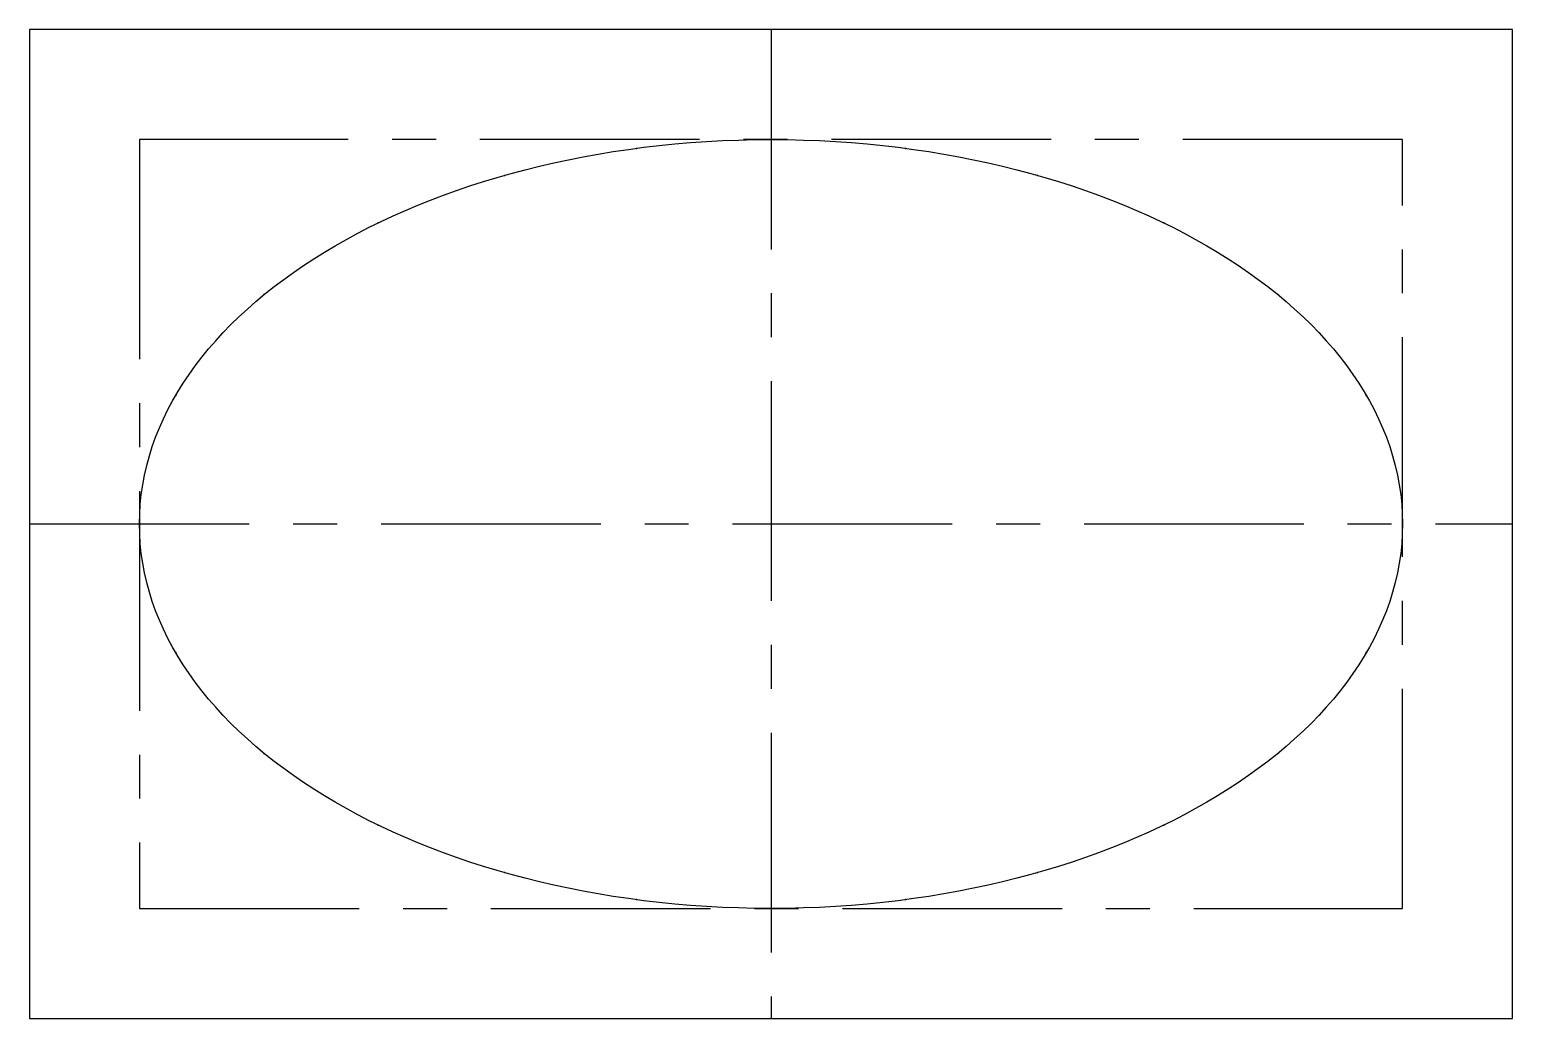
# Model space of a CAD drawing. Header units: inches. Extents: x -1.69 to 1.69, y -1.12 to 1.12.
import ezdxf

# ---------------------------------------------------------------- set-up
doc = ezdxf.new("R2010")
doc.units = ezdxf.units.IN
doc.header["$MEASUREMENT"] = 0
doc.header["$PDSIZE"] = -1
doc.linetypes.add('CENTERX2', pattern=[0.8, 0.5, -0.1, 0.1, -0.1])

msp = doc.modelspace()

# ---------------------------------------------------------------- linework, layer by layer
at = {"color": 7, "linetype": 'Continuous', "lineweight": 25}
for p, q in [((1.6875, 1.125), (-1.6875, 1.125)), ((-1.6875, 1.125), (-1.6875, -1.125)), ((1.6875, -1.125), (1.6875, 1.125)), ((-1.6875, -1.125), (1.6875, -1.125))]:
    msp.add_line(p, q, dxfattribs=at)
at = {"color": 7, "linetype": 'CENTERX2'}
for p, q in [((0, 1.125), (0, -1.125)), ((-1.4375, 0.875), (-1.4375, -0.875)), ((1.4375, 0.875), (-1.4375, 0.875)), ((1.4375, -0.875), (1.4375, 0.875)), ((-1.6875, 0), (1.6875, 0)), ((-1.4375, -0.875), (1.4375, -0.875))]:
    msp.add_line(p, q, dxfattribs=at)
at = {"color": 7, "linetype": 'Continuous'}
msp.add_ellipse((0, 0), major_axis=(-1.4375, 0), ratio=0.608696, dxfattribs=at)
for p in [(-0.3063, 0.8549), (0, 0.875), (0.3063, 0.8549), (-0.607, 0.7932), (0.607, 0.7932), (-0.8941, 0.6851), (0.8941, 0.6851), (-1.1536, 0.522), (1.1536, 0.522), (-1.355, 0.2922), (1.355, 0.2922), (1.4375, 0), (-1.4375, 0), (-1.355, -0.2922), (1.355, -0.2922), (-1.1536, -0.522), (1.1536, -0.522), (-0.8941, -0.6851), (0.8941, -0.6851), (-0.607, -0.7932), (0.607, -0.7932), (-0.3063, -0.8549), (0, -0.875), (0.3063, -0.8549)]:
    msp.add_point(p, dxfattribs=at)

doc.saveas('drawing.dxf')
